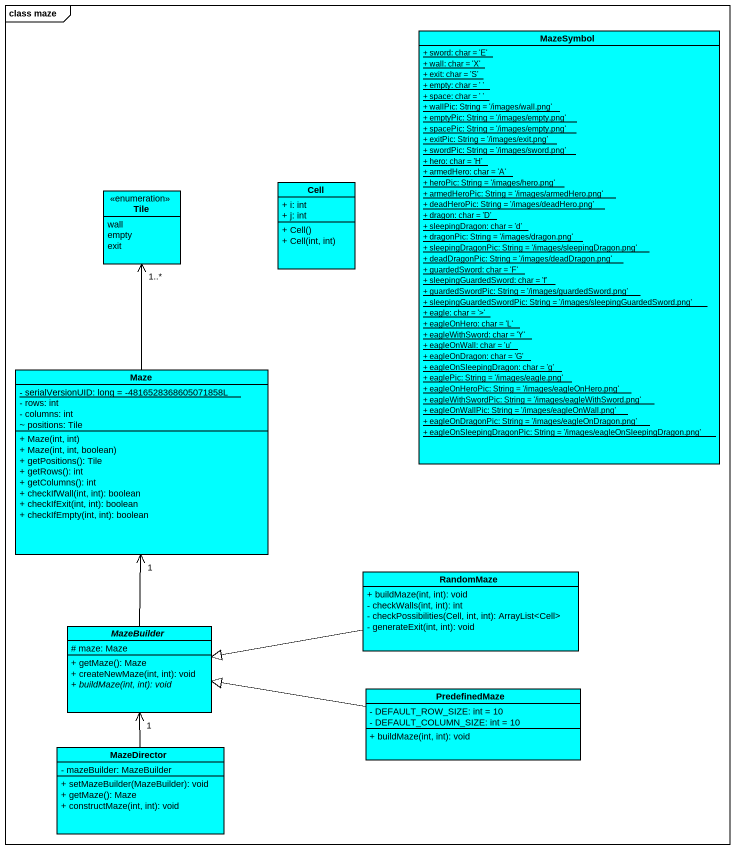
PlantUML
@startuml
mainframe class maze
hide circle
hide empty members
skinparam classAttributeIconSize 0
class MazeSymbol #00FFFF {
  {static} + sword: char = 'E'
  {static} + wall: char = 'X'
  {static} + exit: char = 'S'
  {static} + empty: char = ' '
  {static} + space: char = ' '
  {static} + wallPic: String = '/images/wall.png'
  {static} + emptyPic: String = '/images/empty.png'
  {static} + spacePic: String = '/images/empty.png'
  {static} + exitPic: String = '/images/exit.png'
  {static} + swordPic: String = '/images/sword.png'
  {static} + hero: char = 'H'
  {static} + armedHero: char = 'A'
  {static} + heroPic: String = '/images/hero.png'
  {static} + armedHeroPic: String = '/images/armedHero.png'
  {static} + deadHeroPic: String = '/images/deadHero.png'
  {static} + dragon: char = 'D'
  {static} + sleepingDragon: char = 'd'
  {static} + dragonPic: String = '/images/dragon.png'
  {static} + sleepingDragonPic: String = '/images/sleepingDragon.png'
  {static} + deadDragonPic: String = '/images/deadDragon.png'
  {static} + guardedSword: char = 'F'
  {static} + sleepingGuardedSword: char = 'f'
  {static} + guardedSwordPic: String = '/images/guardedSword.png'
  {static} + sleepingGuardedSwordPic: String = '/images/sleepingGuardedSword.png'
  {static} + eagle: char = '>'
  {static} + eagleOnHero: char = 'L'
  {static} + eagleWithSword: char = 'Y'
  {static} + eagleOnWall: char = 'u'
  {static} + eagleOnDragon: char = 'G'
  {static} + eagleOnSleepingDragon: char = 'g'
  {static} + eaglePic: String = '/images/eagle.png'
  {static} + eagleOnHeroPic: String = '/images/eagleOnHero.png'
  {static} + eagleWithSwordPic: String = '/images/eagleWithSword.png'
  {static} + eagleOnWallPic: String = '/images/eagleOnWall.png'
  {static} + eagleOnDragonPic: String = '/images/eagleOnDragon.png'
  {static} + eagleOnSleepingDragonPic: String = '/images/eagleOnSleepingDragon.png'
}
class Cell #00FFFF {
  + i: int
  + j: int
  + Cell()
  + Cell(int, int)
}
enum Tile #00FFFF {
  wall
  empty
  exit
}
class Maze #00FFFF {
  {static} - serialVersionUID: long = -4816528368605071858L
  - rows: int
  - columns: int
  ~ positions: Tile
  + Maze(int, int)
  + Maze(int, int, boolean)
  + getPositions(): Tile
  + getRows(): int
  + getColumns(): int
  + checkIfWall(int, int): boolean
  + checkIfExit(int, int): boolean
  + checkIfEmpty(int, int): boolean
}
class RandomMaze #00FFFF {
  + buildMaze(int, int): void
  - checkWalls(int, int): int
  - checkPossibilities(Cell, int, int): ArrayList<Cell>
  - generateExit(int, int): void
}
abstract class MazeBuilder #00FFFF {
  # maze: Maze
  + getMaze(): Maze
  + createNewMaze(int, int): void
  {abstract} + buildMaze(int, int): void
}
class PredefinedMaze #00FFFF {
  - DEFAULT_ROW_SIZE: int = 10
  - DEFAULT_COLUMN_SIZE: int = 10
  + buildMaze(int, int): void
}
class MazeDirector #00FFFF {
  - mazeBuilder: MazeBuilder
  + setMazeBuilder(MazeBuilder): void
  + getMaze(): Maze
  + constructMaze(int, int): void
}
Maze -up-> "1..*" Tile
RandomMaze -left-|> MazeBuilder
MazeBuilder -up-> "1" Maze
PredefinedMaze -left-|> MazeBuilder
MazeDirector -up-> "1" MazeBuilder
@enduml
